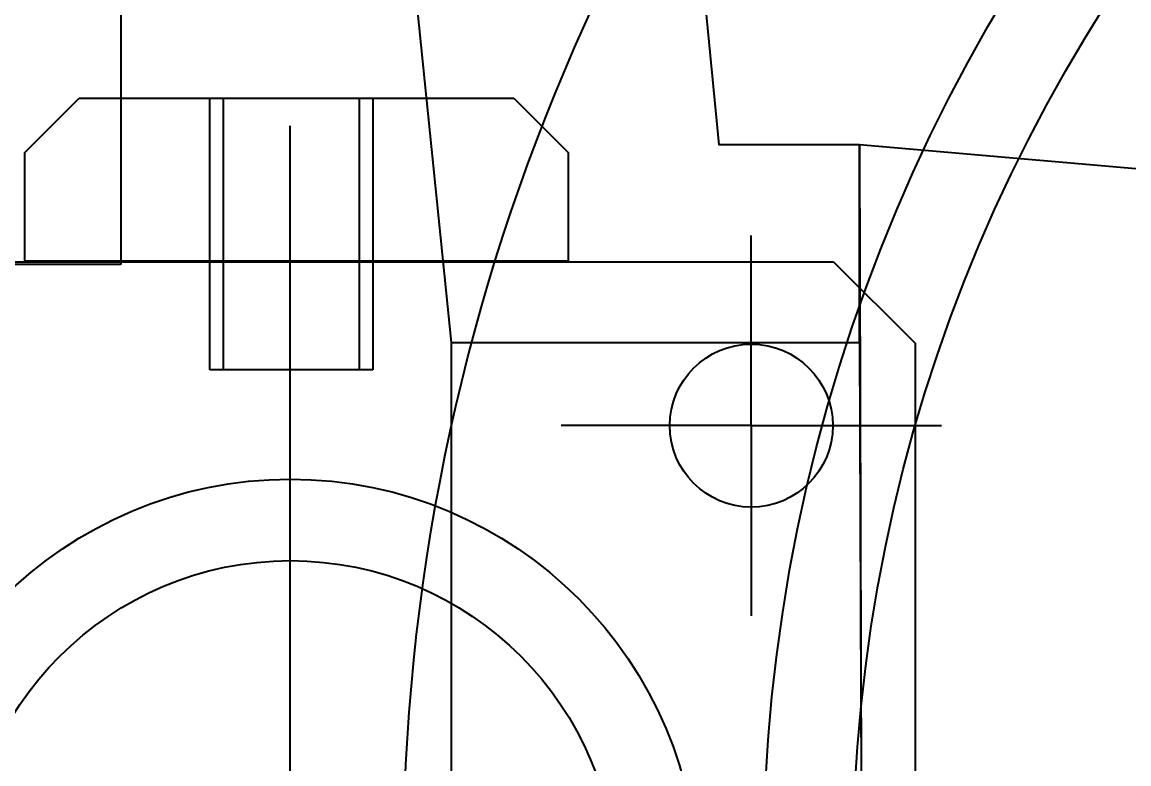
# Model space of a CAD drawing. Extents: x -381 to 213, y -63 to 250.
# Drawn here: x 30.35 to 50.72, y 151.16 to 164.81 of the extents above; entities that cross this region are included whole.
import ezdxf

# ---------------------------------------------------------------- set-up
doc = ezdxf.new("R2010")
doc.units = 0
doc.header["$MEASUREMENT"] = 0
for name, pattern in [('K5LT65535', [0]), ('K5LT_AXLED', [19.5, 15, -1.5, 1.5, -1.5]), ('K5LT_BASIC', [0]), ('K5LT_THIN', [0])]:
    doc.linetypes.add(name, pattern=pattern)
doc.layers.add('Системный слой', color=7, linetype='Continuous')
doc.styles.add('K5_DIMSTYLE', font='win_eskd.shx', dxfattribs={"width": 0.7, "oblique": 15, "bigfont": 'b_eskd.shx'})
doc.styles.add('K5_TEXTSTYLE', font='win_eskd.shx', dxfattribs={"width": 0.7, "oblique": 15, "bigfont": 'b_eskd.shx'})
doc.dimstyles.new('K5_DIMSTYLE14', dxfattribs={"dimtxt": 5, "dimasz": 1, "dimexe": 2, "dimexo": 0, "dimgap": 1, "dimtad": 1, "dimtxsty": 'K5_DIMSTYLE', "dimblk1": 'K5_OUTSIDE', "dimblk2": 'K5_OUTSIDE', "dimsah": 1, "dimcen": 5, "dimdle": 5, "dimclrd": 7, "dimclre": 7, "dimclrt": 7, "dimadec": 0, "dimazin": 0, "dimtfac": 0.666, "dimtdec": 4, "dimtmove": 0, "dimatfit": 3, "dimfxl": 0, "dimtvp": 1, "dimtolj": 1, "dimtzin": 0, "dimarcsym": 0})

# ---------------------------------------------------------------- blocks, each defined once
blk = doc.blocks.new('*D')
at = {"layer": 'Системный слой', "color": 7, "linetype": 'K5LT_THIN'}
for p, q in [((-149.074, 155.368), (-149.074, 203.891)), ((121.111, 135.447), (121.111, 203.891)), ((-149.074, 201.891), (-144.074, 202.549)), ((-144.074, 202.549), (-144.574, 201.891)), ((116.611, 201.891), (116.111, 202.549)), ((116.111, 202.549), (121.111, 201.891)), ((-144.074, 201.233), (-149.074, 201.891)), ((-149.074, 201.891), (121.111, 201.891)), ((-144.574, 201.891), (-144.074, 201.233)), ((121.111, 201.891), (116.111, 201.233)), ((116.111, 201.233), (116.611, 201.891)), ((-62.851, 194.699), (-160.397, 194.699)), ((-159.056, 189.699), (-158.397, 194.699)), ((-158.397, 194.699), (-157.739, 189.699)), ((-158.397, 194.699), (-158.397, 109.096)), ((-158.397, 190.199), (-159.056, 189.699)), ((-157.739, 189.699), (-158.397, 190.199)), ((-158.397, 109.096), (-159.056, 114.096)), ((-159.056, 114.096), (-158.397, 113.596)), ((-158.397, 113.596), (-157.739, 114.096)), ((-157.739, 114.096), (-158.397, 109.096)), ((-51.176, 109.096), (-160.397, 109.096))]:
    blk.add_line(p, q, dxfattribs=at)
at = {"layer": 'Системный слой'}
for points in [[(-144.574, 201.891), (-144.074, 202.549), (-149.074, 201.891), (-144.574, 201.891)], [(121.111, 201.891), (116.611, 201.891), (116.111, 202.549), (121.111, 201.891)], [(-144.074, 201.233), (-144.574, 201.891), (-149.074, 201.891), (-144.074, 201.233)], [(116.611, 201.891), (121.111, 201.891), (116.111, 201.233), (116.611, 201.891)], [(-158.397, 190.199), (-158.397, 194.699), (-159.056, 189.699), (-158.397, 190.199)], [(-157.739, 189.699), (-158.397, 194.699), (-158.397, 190.199), (-157.739, 189.699)], [(-158.397, 109.096), (-158.397, 113.596), (-159.056, 114.096), (-158.397, 109.096)], [(-158.397, 109.096), (-157.739, 114.096), (-158.397, 113.596), (-158.397, 109.096)]]:
    blk.add_solid(points, dxfattribs=at)
at = {"layer": 'Системный слой', "color": 7, "style": 'K5_TEXTSTYLE', "oblique": 20, "width": 0.7}
blk.add_text('270,18', height=5, dxfattribs=at).set_placement((-22.637, 204.426))
blk.add_text('85,6', height=5, rotation=90, dxfattribs=at).set_placement((-160.932, 145.981))
blk = doc.blocks.new('K5_OUTSIDE')
at = {"color": 7, "linetype": 'K5LT_THIN'}
for p, q in [((0, 0), (-5, 0.658)), ((-5, 0.658), (-4.5, 0)), ((0, 0), (-7, 0)), ((-4.5, 0), (-5, -0.658)), ((-5, -0.658), (0, 0))]:
    blk.add_line(p, q, dxfattribs=at)
for points in [[(0, 0), (-4.5, 0), (-5, 0.658), (0, 0)], [(-4.5, 0), (0, 0), (-5, -0.658), (-4.5, 0)]]:
    blk.add_solid(points)
blk = doc.blocks.new('*U')
at = {"layer": 'Системный слой', "color": 5, "linetype": 'K5LT_BASIC'}
for p, q in [((49.231, 19.192), (50.231, 20.192)), ((50.231, 20.192), (58.231, 20.192)), ((52.634, 20.189), (55.634, 20.189)), ((52.634, 15.189), (52.634, 20.189)), ((52.887, 20.192), (55.387, 20.192)), ((52.887, 15.192), (52.887, 20.192)), ((55.387, 20.192), (55.387, 15.192)), ((55.634, 20.189), (55.634, 15.189)), ((58.231, 20.192), (59.231, 19.192)), ((49.231, 17.192), (49.231, 19.192)), ((59.231, 19.192), (59.231, 17.192)), ((44.117, 17.179), (64.117, 17.179)), ((59.231, 17.192), (49.231, 17.192)), ((64.117, 17.179), (65.617, 15.679)), ((65.617, 15.679), (65.617, -4.321)), ((55.634, 15.189), (52.634, 15.189)), ((55.387, 15.192), (52.887, 15.192))]:
    blk.add_line(p, q, dxfattribs=at)
at = {"layer": 'Системный слой', "color": 30, "linetype": 'K5LT_AXLED'}
for p, q in [((54.117, 5.679), (54.117, 19.679)), ((54.117, 5.679), (54.117, 19.179)), ((54.117, 5.679), (54.117, 19.179)), ((62.602, 14.164), (62.602, 17.664)), ((62.602, 14.164), (59.102, 14.164)), ((62.602, 14.164), (66.102, 14.164)), ((62.602, 14.164), (62.602, 10.664))]:
    blk.add_line(p, q, dxfattribs=at)
blk = doc.blocks.new('*F')
at = {"layer": 'Системный слой', "color": 5, "linetype": 'K5LT65535'}
for points in [[(64.596, 15.692), (64.596, 19.329), (62.012, 19.329), (59.428, 45.933), (-51.102, 45.933), (-51.102, 49.761), (-44.02, 51.483), (56.079, 51.483), (58.376, 49.186), (59.428, 45.933)], [(57.084, 15.692), (54.357, 42.488), (52.06, 44.784), (7.561, 44.784), (6.412, 41.243), (6.412, -18.732)], [(51.001, 17.128), (12.537, 17.128), (12.537, 38.66), (15.36, 41.483), (49.093, 41.483), (50.983, 39.593), (51.001, 17.128)], [(64.596, 19.329), (64.622, 7.622), (81.088, -5.377), (88.903, -4.978), (92.492, -0.911)], [(95.602, 15.038), (84.677, 16.952), (74.549, 18.468), (64.596, 19.329)], [(61.31, -34.166), (-32.345, -34.121), (-47.082, -29.094), (-58.662, -6.988), (-60.958, -2.49), (-65.073, -0.385), (-75.983, 2.103), (-86.605, 2.103), (-95.888, 2.103), (-104.022, -0.385), (-108.998, -5.361), (-114.262, -13.687), (-130.243, -13.687), (-130.243, 12.152), (-51.58, 12.152), (-42.01, -15.983), (-39.427, -18.567), (-35.886, -20.385), (-31.867, -21.534), (54.835, -21.534), (57.084, -19.285), (57.084, 15.692), (64.596, 15.692), (64.622, 7.622)]]:
    blk.add_lwpolyline(points, dxfattribs=at)
at = {"layer": 'Системный слой', "color": 5, "linetype": 'K5LT_BASIC'}
for centre, radius in [((94.013, 5.981), 62.534), ((94.013, 5.981), 62.534), ((94.013, 5.981), 37.817), ((94.013, 5.981), 37.817), ((94.013, 5.981), 31.192), ((94.013, 5.981), 31.192), ((94.013, 5.982), 29.543), ((94.013, 5.982), 29.543), ((62.602, 14.164), 1.5), ((54.117, 5.679), 7.5), ((54.117, 5.679), 6)]:
    blk.add_circle(centre, radius, dxfattribs=at)
at = {"layer": 'Системный слой'}
blk.add_blockref('*U', (0, 0), dxfattribs=at)
blk.add_blockref('*U', (0, 0), dxfattribs=at)
blk.add_blockref('*U', (0, 0), dxfattribs=at)
blk.add_blockref('*U', (0, 0), dxfattribs=at)
blk.add_blockref('*U', (0, 0), dxfattribs=at)
blk.add_blockref('*U', (0, 0), dxfattribs=at)
blk.add_blockref('*U', (0, 0), dxfattribs=at)
blk.add_blockref('*U', (0, 0), dxfattribs=at)
blk.add_blockref('*U', (0, 0), dxfattribs=at)
blk.add_blockref('*U', (0, 0), dxfattribs=at)
blk.add_blockref('*U', (0, 0), dxfattribs=at)
blk.add_blockref('*U', (0, 0), dxfattribs=at)
blk.add_blockref('*U', (0, 0), dxfattribs=at)
blk.add_blockref('*U', (0, 0), dxfattribs=at)
blk.add_blockref('*U', (0, 0), dxfattribs=at)
blk.add_blockref('*U', (0, 0), dxfattribs=at)
blk.add_blockref('*U', (0, 0), dxfattribs=at)
blk.add_blockref('*U', (0, 0), dxfattribs=at)
blk.add_blockref('*U', (0, 0), dxfattribs=at)
blk.add_blockref('*U', (0, 0), dxfattribs=at)
blk.add_blockref('*U', (0, 0), dxfattribs=at)
blk.add_blockref('*U', (0, 0), dxfattribs=at)
blk.add_blockref('*U', (0, 0), dxfattribs=at)
blk.add_blockref('*U', (0, 0), dxfattribs=at)
blk.add_blockref('*U', (0, 0), dxfattribs=at)
blk.add_blockref('*U', (0, 0), dxfattribs=at)
blk.add_blockref('*U', (0, 0), dxfattribs=at)
blk.add_blockref('*U', (0, 0), dxfattribs=at)
blk.add_blockref('*U', (0, 0), dxfattribs=at)
blk.add_blockref('*U', (0, 0), dxfattribs=at)
blk.add_blockref('*U', (0, 0), dxfattribs=at)
blk.add_blockref('*U', (0, 0), dxfattribs=at)
blk.add_blockref('*U', (0, 0), dxfattribs=at)
blk.add_blockref('*U', (0, 0), dxfattribs=at)
blk.add_blockref('*U', (0, 0), dxfattribs=at)
blk.add_blockref('*U', (0, 0), dxfattribs=at)
blk.add_blockref('*U', (0, 0), dxfattribs=at)
blk.add_blockref('*U', (0, 0), dxfattribs=at)
blk.add_blockref('*U', (0, 0), dxfattribs=at)
blk.add_blockref('*U', (0, 0), dxfattribs=at)
blk.add_blockref('*U', (0, 0), dxfattribs=at)
blk.add_blockref('*U', (0, 0), dxfattribs=at)
blk.add_blockref('*U', (0, 0), dxfattribs=at)
blk.add_blockref('*U', (0, 0), dxfattribs=at)
blk.add_blockref('*U', (0, 0), dxfattribs=at)
blk.add_blockref('*U', (0, 0), dxfattribs=at)
blk.add_blockref('*U', (0, 0), dxfattribs=at)
blk.add_blockref('*U', (0, 0), dxfattribs=at)
blk.add_blockref('*U', (0, 0), dxfattribs=at)
blk.add_blockref('*U', (0, 0), dxfattribs=at)
blk.add_blockref('*U', (0, 0), dxfattribs=at)
blk.add_blockref('*U', (0, 0), dxfattribs=at)
blk.add_blockref('*U', (0, 0), dxfattribs=at)
blk.add_blockref('*U', (0, 0), dxfattribs=at)
blk.add_blockref('*U', (0, 0), dxfattribs=at)
blk.add_blockref('*U', (0, 0), dxfattribs=at)
blk.add_blockref('*U', (0, 0), dxfattribs=at)
blk.add_blockref('*U', (0, 0), dxfattribs=at)
blk.add_blockref('*U', (0, 0), dxfattribs=at)
blk.add_blockref('*U', (0, 0), dxfattribs=at)
blk.add_blockref('*U', (0, 0), dxfattribs=at)
blk.add_blockref('*U', (0, 0), dxfattribs=at)
blk.add_blockref('*U', (0, 0), dxfattribs=at)
blk.add_blockref('*U', (0, 0), dxfattribs=at)
blk.add_blockref('*U', (0, 0), dxfattribs=at)
blk.add_blockref('*U', (0, 0), dxfattribs=at)
blk.add_blockref('*U', (0, 0), dxfattribs=at)
blk.add_blockref('*U', (0, 0), dxfattribs=at)
blk.add_blockref('*U', (0, 0), dxfattribs=at)
blk.add_blockref('*U', (0, 0), dxfattribs=at)
blk.add_blockref('*U', (0, 0), dxfattribs=at)
blk.add_blockref('*U', (0, 0), dxfattribs=at)
blk.add_blockref('*U', (0, 0), dxfattribs=at)
blk.add_blockref('*U', (0, 0), dxfattribs=at)
blk.add_blockref('*U', (0, 0), dxfattribs=at)
blk.add_blockref('*U', (0, 0), dxfattribs=at)
blk.add_blockref('*U', (0, 0), dxfattribs=at)
blk.add_blockref('*U', (0, 0), dxfattribs=at)
blk.add_blockref('*U', (0, 0), dxfattribs=at)
blk.add_blockref('*U', (0, 0), dxfattribs=at)
blk.add_blockref('*U', (0, 0), dxfattribs=at)
blk.add_blockref('*U', (0, 0), dxfattribs=at)
blk.add_blockref('*U', (0, 0), dxfattribs=at)
blk.add_blockref('*U', (0, 0), dxfattribs=at)
blk.add_blockref('*U', (0, 0), dxfattribs=at)
blk.add_blockref('*U', (0, 0), dxfattribs=at)
blk.add_blockref('*U', (0, 0), dxfattribs=at)
blk.add_blockref('*U', (0, 0), dxfattribs=at)
blk.add_blockref('*U', (0, 0), dxfattribs=at)
blk.add_blockref('*U', (0, 0), dxfattribs=at)
blk.add_blockref('*U', (0, 0), dxfattribs=at)
blk.add_blockref('*U', (0, 0), dxfattribs=at)
blk.add_blockref('*U', (0, 0), dxfattribs=at)
blk.add_blockref('*U', (0, 0), dxfattribs=at)
blk.add_blockref('*U', (0, 0), dxfattribs=at)
blk.add_blockref('*U', (0, 0), dxfattribs=at)
blk.add_blockref('*U', (0, 0), dxfattribs=at)
blk.add_blockref('*U', (0, 0), dxfattribs=at)
blk.add_blockref('*U', (0, 0), dxfattribs=at)
blk.add_blockref('*U', (0, 0), dxfattribs=at)
blk.add_blockref('*U', (0, 0), dxfattribs=at)
blk.add_blockref('*U', (0, 0), dxfattribs=at)
blk.add_blockref('*U', (0, 0), dxfattribs=at)
blk.add_blockref('*U', (0, 0), dxfattribs=at)
blk.add_blockref('*U', (0, 0), dxfattribs=at)
blk.add_blockref('*U', (0, 0), dxfattribs=at)
blk.add_blockref('*U', (0, 0), dxfattribs=at)
blk.add_blockref('*U', (0, 0), dxfattribs=at)
blk.add_blockref('*U', (0, 0), dxfattribs=at)
blk.add_blockref('*U', (0, 0), dxfattribs=at)
blk.add_blockref('*U', (0, 0), dxfattribs=at)
blk.add_blockref('*U', (0, 0), dxfattribs=at)
blk.add_blockref('*U', (0, 0), dxfattribs=at)
blk.add_blockref('*U', (0, 0), dxfattribs=at)
blk.add_blockref('*U', (0, 0), dxfattribs=at)
blk.add_blockref('*U', (0, 0), dxfattribs=at)
blk.add_blockref('*U', (0, 0), dxfattribs=at)
blk.add_blockref('*U', (0, 0), dxfattribs=at)
blk.add_blockref('*U', (0, 0), dxfattribs=at)
blk.add_blockref('*U', (0, 0), dxfattribs=at)
blk.add_blockref('*U', (0, 0), dxfattribs=at)
blk.add_blockref('*U', (0, 0), dxfattribs=at)
blk.add_blockref('*U', (0, 0), dxfattribs=at)
blk.add_blockref('*U', (0, 0), dxfattribs=at)
blk.add_blockref('*U', (0, 0), dxfattribs=at)
blk.add_blockref('*U', (0, 0), dxfattribs=at)
blk.add_blockref('*U', (0, 0), dxfattribs=at)
blk.add_blockref('*U', (0, 0), dxfattribs=at)
blk.add_blockref('*U', (0, 0), dxfattribs=at)
blk.add_blockref('*U', (0, 0), dxfattribs=at)
blk.add_blockref('*U', (0, 0), dxfattribs=at)
blk.add_blockref('*U', (0, 0), dxfattribs=at)
blk.add_blockref('*U', (0, 0), dxfattribs=at)
blk.add_blockref('*U', (0, 0), dxfattribs=at)
blk.add_blockref('*U', (0, 0), dxfattribs=at)
blk.add_blockref('*U', (0, 0), dxfattribs=at)
blk.add_blockref('*U', (0, 0), dxfattribs=at)
blk.add_blockref('*U', (0, 0), dxfattribs=at)
blk.add_blockref('*U', (0, 0), dxfattribs=at)
blk.add_blockref('*U', (0, 0), dxfattribs=at)
blk.add_blockref('*U', (0, 0), dxfattribs=at)
blk.add_blockref('*U', (0, 0), dxfattribs=at)
blk.add_blockref('*U', (0, 0), dxfattribs=at)
blk.add_blockref('*U', (0, 0), dxfattribs=at)
blk.add_blockref('*U', (0, 0), dxfattribs=at)
blk.add_blockref('*U', (0, 0), dxfattribs=at)
blk.add_blockref('*U', (0, 0), dxfattribs=at)
blk.add_blockref('*U', (0, 0), dxfattribs=at)
blk.add_blockref('*U', (0, 0), dxfattribs=at)
blk.add_blockref('*U', (0, 0), dxfattribs=at)
blk.add_blockref('*U', (0, 0), dxfattribs=at)
blk.add_blockref('*U', (0, 0), dxfattribs=at)
blk.add_blockref('*U', (0, 0), dxfattribs=at)
blk.add_blockref('*U', (0, 0), dxfattribs=at)
blk.add_blockref('*U', (0, 0), dxfattribs=at)
blk.add_blockref('*U', (0, 0), dxfattribs=at)
blk.add_blockref('*U', (0, 0), dxfattribs=at)
blk.add_blockref('*U', (0, 0), dxfattribs=at)
blk.add_blockref('*U', (0, 0), dxfattribs=at)
blk.add_blockref('*U', (0, 0), dxfattribs=at)
blk.add_blockref('*U', (0, 0), dxfattribs=at)
blk.add_blockref('*U', (0, 0), dxfattribs=at)
blk.add_blockref('*U', (0, 0), dxfattribs=at)
blk.add_blockref('*U', (0, 0), dxfattribs=at)
blk.add_blockref('*U', (0, 0), dxfattribs=at)
blk.add_blockref('*U', (0, 0), dxfattribs=at)
blk.add_blockref('*U', (0, 0), dxfattribs=at)
blk.add_blockref('*U', (0, 0), dxfattribs=at)
blk.add_blockref('*U', (0, 0), dxfattribs=at)
blk.add_blockref('*U', (0, 0), dxfattribs=at)
blk.add_blockref('*U', (0, 0), dxfattribs=at)
blk.add_blockref('*U', (0, 0), dxfattribs=at)
blk.add_blockref('*U', (0, 0), dxfattribs=at)
blk.add_blockref('*U', (0, 0), dxfattribs=at)
blk.add_blockref('*U', (0, 0), dxfattribs=at)
blk.add_blockref('*U', (0, 0), dxfattribs=at)
blk.add_blockref('*U', (0, 0), dxfattribs=at)
blk.add_blockref('*U', (0, 0), dxfattribs=at)
blk.add_blockref('*U', (0, 0), dxfattribs=at)
blk.add_blockref('*U', (0, 0), dxfattribs=at)
blk.add_blockref('*U', (0, 0), dxfattribs=at)
blk.add_blockref('*U', (0, 0), dxfattribs=at)
blk.add_blockref('*U', (0, 0), dxfattribs=at)
blk.add_blockref('*U', (0, 0), dxfattribs=at)
blk.add_blockref('*U', (0, 0), dxfattribs=at)
blk.add_blockref('*U', (0, 0), dxfattribs=at)
blk.add_blockref('*U', (0, 0), dxfattribs=at)
blk.add_blockref('*U', (0, 0), dxfattribs=at)
blk.add_blockref('*U', (0, 0), dxfattribs=at)
blk.add_blockref('*U', (0, 0), dxfattribs=at)
blk.add_blockref('*U', (0, 0), dxfattribs=at)
blk.add_blockref('*U', (0, 0), dxfattribs=at)
blk.add_blockref('*U', (0, 0), dxfattribs=at)
blk.add_blockref('*U', (0, 0), dxfattribs=at)
blk.add_blockref('*U', (0, 0), dxfattribs=at)
blk.add_blockref('*U', (0, 0), dxfattribs=at)
blk.add_blockref('*U', (0, 0), dxfattribs=at)
blk.add_blockref('*U', (0, 0), dxfattribs=at)
blk.add_blockref('*U', (0, 0), dxfattribs=at)
blk.add_blockref('*U', (0, 0), dxfattribs=at)
blk.add_blockref('*U', (0, 0), dxfattribs=at)
blk.add_blockref('*U', (0, 0), dxfattribs=at)
blk.add_blockref('*U', (0, 0), dxfattribs=at)
blk.add_blockref('*U', (0, 0), dxfattribs=at)
blk.add_blockref('*U', (0, 0), dxfattribs=at)
blk.add_blockref('*U', (0, 0), dxfattribs=at)
blk.add_blockref('*U', (0, 0), dxfattribs=at)

msp = doc.modelspace()

# ---------------------------------------------------------------- block references
at = {"layer": 'Системный слой'}
msp.add_blockref('*F', (-18.831, 143.216), dxfattribs=at)

# ---------------------------------------------------------------- dimensions: what is measured, and where the dimension line sits
dim = msp.add_linear_dim(base=(-149.0741, 201.8911), p1=(-149.0741, 155.3678), p2=(121.1107, 135.4469), dimstyle='K5_DIMSTYLE14', override={"dimpost": ' '}, dxfattribs=at)
dim.commit()
dim.dimension.update_dxf_attribs({"geometry": '*D', "text_midpoint": (-22.6366, 204.4257), "dimtype": 160})
dim = msp.add_linear_dim(base=(-158.397, 194.699), p1=(-62.851, 194.699), p2=(-51.176, 109.096), angle=90, dimstyle='K5_DIMSTYLE14', override={"dimpost": ' '}, dxfattribs=at)
dim.commit()
dim.dimension.update_dxf_attribs({"geometry": '*D', "text_midpoint": (-160.932, 145.981), "dimtype": 160})

doc.saveas('drawing.dxf')
